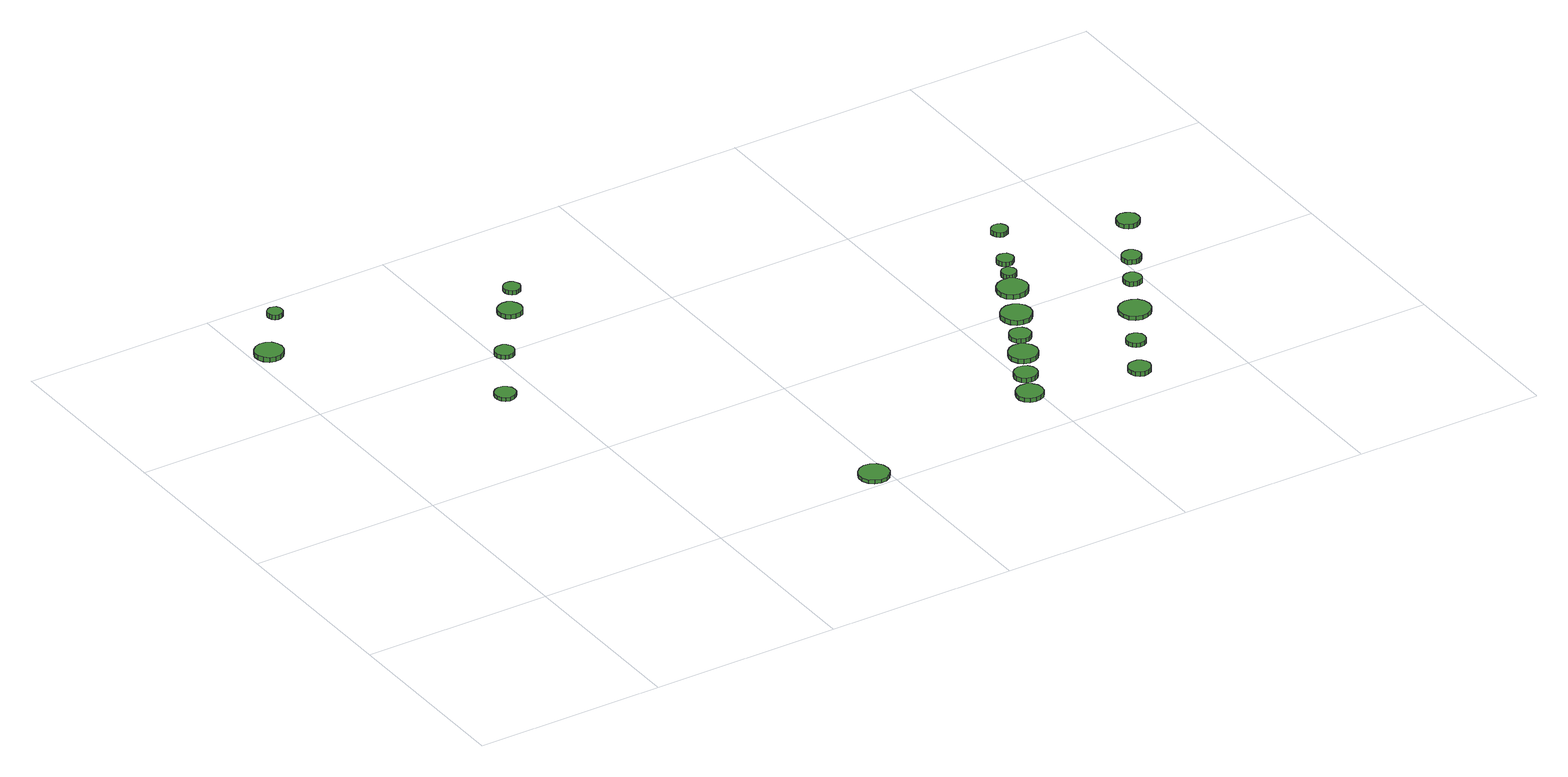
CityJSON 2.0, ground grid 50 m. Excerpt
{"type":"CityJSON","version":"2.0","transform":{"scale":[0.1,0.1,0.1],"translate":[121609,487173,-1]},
"CityObjects":{
"tree1":{"type":"SolitaryVegetationObject","attributes":{"function":"something"},"geometry":[{"type":"MultiSurface","lod":"1","boundaries":[[[0,1,2,3,4,5,6,7,8,9,10,11,12,13,14]],[[15,16,17,18,19,20,21,22,23,24,25,26,27,28,29]],[[0,29,28,1]],[[1,28,27,2]],[[2,27,26,3]],[[3,26,25,4]],[[4,25,24,5]],[[5,24,23,6]],[[6,23,22,7]],[[7,22,21,8]],[[8,21,20,9]],[[9,20,19,10]],[[10,19,18,11]],[[11,18,17,12]],[[12,17,16,13]],[[13,16,15,14]],[[14,15,29,0]]]}]},
"tree2":{"type":"SolitaryVegetationObject","attributes":{"function":"something"},"geometry":[{"type":"MultiSurface","lod":"1","boundaries":[[[30,31,32,33,34,35,36,37,38,39,40,41,42,43,44]],[[45,46,47,48,49,50,51,52,53,54,55,56,57,58,59]],[[30,59,58,31]],[[31,58,57,32]],[[32,57,56,33]],[[33,56,55,34]],[[34,55,54,35]],[[35,54,53,36]],[[36,53,52,37]],[[37,52,51,38]],[[38,51,50,39]],[[39,50,49,40]],[[40,49,48,41]],[[41,48,47,42]],[[42,47,46,43]],[[43,46,45,44]],[[44,45,59,30]]]}]},
"tree3":{"type":"SolitaryVegetationObject","attributes":{"function":"something"},"geometry":[{"type":"MultiSurface","lod":"1","boundaries":[[[60,61,62,63,64,65,66,67,68,69,70,71,72,73,74]],[[75,76,77,78,79,80,81,82,83,84,85,86,87,88,89]],[[60,89,88,61]],[[61,88,87,62]],[[62,87,86,63]],[[63,86,85,64]],[[64,85,84,65]],[[65,84,83,66]],[[66,83,82,67]],[[67,82,81,68]],[[68,81,80,69]],[[69,80,79,70]],[[70,79,78,71]],[[71,78,77,72]],[[72,77,76,73]],[[73,76,75,74]],[[74,75,89,60]]]}]},
"tree4":{"type":"SolitaryVegetationObject","attributes":{"function":"something"},"geometry":[{"type":"MultiSurface","lod":"1","boundaries":[[[90,91,92,93,94,95,96,97,98,99,100,101,102,103,104]],[[105,106,107,108,109,110,111,112,113,114,115,116,117,118,119]],[[90,119,118,91]],[[91,118,117,92]],[[92,117,116,93]],[[93,116,115,94]],[[94,115,114,95]],[[95,114,113,96]],[[96,113,112,97]],[[97,112,111,98]],[[98,111,110,99]],[[99,110,109,100]],[[100,109,108,101]],[[101,108,107,102]],[[102,107,106,103]],[[103,106,105,104]],[[104,105,119,90]]]}]},
"tree5":{"type":"SolitaryVegetationObject","attributes":{"function":"something"},"geometry":[{"type":"MultiSurface","lod":"1","boundaries":[[[120,121,122,123,124,125,126,127,128,129,130,131,132,133,134]],[[135,136,137,138,139,140,141,142,143,144,145,146,147,148,149]],[[120,149,148,121]],[[121,148,147,122]],[[122,147,146,123]],[[123,146,145,124]],[[124,145,144,125]],[[125,144,143,126]],[[126,143,142,127]],[[127,142,141,128]],[[128,141,140,129]],[[129,140,139,130]],[[130,139,138,131]],[[131,138,137,132]],[[132,137,136,133]],[[133,136,135,134]],[[134,135,149,120]]]}]},
"tree6":{"type":"SolitaryVegetationObject","attributes":{"function":"something"},"geometry":[{"type":"MultiSurface","lod":"1","boundaries":[[[150,151,152,153,154,155,156,157,158,159,160,161,162,163,164]],[[165,166,167,168,169,170,171,172,173,174,175,176,177,178,179]],[[150,179,178,151]],[[151,178,177,152]],[[152,177,176,153]],[[153,176,175,154]],[[154,175,174,155]],[[155,174,173,156]],[[156,173,172,157]],[[157,172,171,158]],[[158,171,170,159]],[[159,170,169,160]],[[160,169,168,161]],[[161,168,167,162]],[[162,167,166,163]],[[163,166,165,164]],[[164,165,179,150]]]}]},
"tree7":{"type":"SolitaryVegetationObject","attributes":{"function":"something"},"geometry":[{"type":"MultiSurface","lod":"1","boundaries":[[[180,181,182,183,184,185,186,187,188,189,190,191,192,193,194]],[[195,196,197,198,199,200,201,202,203,204,205,206,207,208,209]],[[180,209,208,181]],[[181,208,207,182]],[[182,207,206,183]],[[183,206,205,184]],[[184,205,204,185]],[[185,204,203,186]],[[186,203,202,187]],[[187,202,201,188]],[[188,201,200,189]],[[189,200,199,190]],[[190,199,198,191]],[[191,198,197,192]],[[192,197,196,193]],[[193,196,195,194]],[[194,195,209,180]]]}]},
"tree8":{"type":"SolitaryVegetationObject","attributes":{"function":"something"},"geometry":[{"type":"MultiSurface","lod":"1","boundaries":[[[210,211,212,213,214,215,216,217,218,219,220,221,222,223,224]],[[225,226,227,228,229,230,231,232,233,234,235,236,237,238,239]],[[210,239,238,211]],[[211,238,237,212]],[[212,237,236,213]],[[213,236,235,214]],[[214,235,234,215]],[[215,234,233,216]],[[216,233,232,217]],[[217,232,231,218]],[[218,231,230,219]],[[219,230,229,220]],[[220,229,228,221]],[[221,228,227,222]],[[222,227,226,223]],[[223,226,225,224]],[[224,225,239,210]]]}]},
"tree9":{"type":"SolitaryVegetationObject","attributes":{"function":"something"},"geometry":[{"type":"MultiSurface","lod":"1","boundaries":[[[240,241,242,243,244,245,246,247,248,249,250,251,252,253,254]],[[255,256,257,258,259,260,261,262,263,264,265,266,267,268,269]],[[240,269,268,241]],[[241,268,267,242]],[[242,267,266,243]],[[243,266,265,244]],[[244,265,264,245]],[[245,264,263,246]],[[246,263,262,247]],[[247,262,261,248]],[[248,261,260,249]],[[249,260,259,250]],[[250,259,258,251]],[[251,258,257,252]],[[252,257,256,253]],[[253,256,255,254]],[[254,255,269,240]]]}]},
"tree10":{"type":"SolitaryVegetationObject","attributes":{"function":"something"},"geometry":[{"type":"MultiSurface","lod":"1","boundaries":[[[270,271,272,273,274,275,276,277,278,279,280,281,282,283,284]],[[285,286,287,288,289,290,291,292,293,294,295,296,297,298,299]],[[270,299,298,271]],[[271,298,297,272]],[[272,297,296,273]],[[273,296,295,274]],[[274,295,294,275]],[[275,294,293,276]],[[276,293,292,277]],[[277,292,291,278]],[[278,291,290,279]],[[279,290,289,280]],[[280,289,288,281]],[[281,288,287,282]],[[282,287,286,283]],[[283,286,285,284]],[[284,285,299,270]]]}]},
"tree11":{"type":"SolitaryVegetationObject","attributes":{"function":"something"},"geometry":[{"type":"MultiSurface","lod":"1","boundaries":[[[300,301,302,303,304,305,306,307,308,309,310,311,312,313,314]],[[315,316,317,318,319,320,321,322,323,324,325,326,327,328,329]],[[300,329,328,301]],[[301,328,327,302]],[[302,327,326,303]],[[303,326,325,304]],[[304,325,324,305]],[[305,324,323,306]],[[306,323,322,307]],[[307,322,321,308]],[[308,321,320,309]],[[309,320,319,310]],[[310,319,318,311]],[[311,318,317,312]],[[312,317,316,313]],[[313,316,315,314]],[[314,315,329,300]]]}]},
"tree12":{"type":"SolitaryVegetationObject","attributes":{"function":"something"},"geometry":[{"type":"MultiSurface","lod":"1","boundaries":[[[330,331,332,333,334,335,336,337,338,339,340,341,342,343,344]],[[345,346,347,348,349,350,351,352,353,354,355,356,357,358,359]],[[330,359,358,331]],[[331,358,357,332]],[[332,357,356,333]],[[333,356,355,334]],[[334,355,354,335]],[[335,354,353,336]],[[336,353,352,337]],[[337,352,351,338]],[[338,351,350,339]],[[339,350,349,340]],[[340,349,348,341]],[[341,348,347,342]],[[342,347,346,343]],[[343,346,345,344]],[[344,345,359,330]]]}]},
"tree13":{"type":"SolitaryVegetationObject","attributes":{"function":"something"},"geometry":[{"type":"MultiSurface","lod":"1","boundaries":[[[360,361,362,363,364,365,366,367,368,369,370,371,372,373,374]],[[375,376,377,378,379,380,381,382,383,384,385,386,387,388,389]],[[360,389,388,361]],[[361,388,387,362]],[[362,387,386,363]],[[363,386,385,364]],[[364,385,384,365]],[[365,384,383,366]],[[366,383,382,367]],[[367,382,381,368]],[[368,381,380,369]],[[369,380,379,370]],[[370,379,378,371]],[[371,378,377,372]],[[372,377,376,373]],[[373,376,375,374]],[[374,375,389,360]]]}]},
"tree14":{"type":"SolitaryVegetationObject","attributes":{"function":"something"},"geometry":[{"type":"MultiSurface","lod":"1","boundaries":[[[390,391,392,393,394,395,396,397,398,399,400,401,402,403,404]],[[405,406,407,408,409,410,411,412,413,414,415,416,417,418,419]],[[390,419,418,391]],[[391,418,417,392]],[[392,417,416,393]],[[393,416,415,394]],[[394,415,414,395]],[[395,414,413,396]],[[396,413,412,397]],[[397,412,411,398]],[[398,411,410,399]],[[399,410,409,400]],[[400,409,408,401]],[[401,408,407,402]],[[402,407,406,403]],[[403,406,405,404]],[[404,405,419,390]]]}]},
"tree15":{"type":"SolitaryVegetationObject","attributes":{"function":"something"},"geometry":[{"type":"MultiSurface","lod":"1","boundaries":[[[420,421,422,423,424,425,426,427,428,429,430,431,432,433,434]],[[435,436,437,438,439,440,441,442,443,444,445,446,447,448,449]],[[420,449,448,421]],[[421,448,447,422]],[[422,447,446,423]],[[423,446,445,424]],[[424,445,444,425]],[[425,444,443,426]],[[426,443,442,427]],[[427,442,441,428]],[[428,441,440,429]],[[429,440,439,430]],[[430,439,438,431]],[[431,438,437,432]],[[432,437,436,433]],[[433,436,435,434]],[[434,435,449,420]]]}]},
"tree16":{"type":"SolitaryVegetationObject","attributes":{"function":"something"},"geometry":[{"type":"MultiSurface","lod":"1","boundaries":[[[450,451,452,453,454,455,456,457,458,459,460,461,462,463,464]],[[465,466,467,468,469,470,471,472,473,474,475,476,477,478,479]],[[450,479,478,451]],[[451,478,477,452]],[[452,477,476,453]],[[453,476,475,454]],[[454,475,474,455]],[[455,474,473,456]],[[456,473,472,457]],[[457,472,471,458]],[[458,471,470,459]],[[459,470,469,460]],[[460,469,468,461]],[[461,468,467,462]],[[462,467,466,463]],[[463,466,465,464]],[[464,465,479,450]]]}]},
"tree17":{"type":"SolitaryVegetationObject","attributes":{"function":"something"},"geometry":[{"type":"MultiSurface","lod":"1","boundaries":[[[480,481,482,483,484,485,486,487,488,489,490,491,492,493,494]],[[495,496,497,498,499,500,501,502,503,504,505,506,507,508,509]],[[480,509,508,481]],[[481,508,507,482]],[[482,507,506,483]],[[483,506,505,484]],[[484,505,504,485]],[[485,504,503,486]],[[486,503,502,487]],[[487,502,501,488]],[[488,501,500,489]],[[489,500,499,490]],[[490,499,498,491]],[[491,498,497,492]],[[492,497,496,493]],[[493,496,495,494]],[[494,495,509,480]]]}]},
"tree18":{"type":"SolitaryVegetationObject","attributes":{"function":"something"},"geometry":[{"type":"MultiSurface","lod":"1","boundaries":[[[510,511,512,513,514,515,516,517,518,519,520,521,522,523,524]],[[525,526,527,528,529,530,531,532,533,534,535,536,537,538,539]],[[510,539,538,511]],[[511,538,537,512]],[[512,537,536,513]],[[513,536,535,514]],[[514,535,534,515]],[[515,534,533,516]],[[516,533,532,517]],[[517,532,531,518]],[[518,531,530,519]],[[519,530,529,520]],[[520,529,528,521]],[[521,528,527,522]],[[522,527,526,523]],[[523,526,525,524]],[[524,525,539,510]]]}]},
"tree19":{"type":"SolitaryVegetationObject","attributes":{"function":"something"},"geometry":[{"type":"MultiSurface","lod":"1","boundaries":[[[540,541,542,543,544,545,546,547,548,549,550,551,552,553,554]],[[555,556,557,558,559,560,561,562,563,564,565,566,567,568,569]],[[540,569,568,541]],[[541,568,567,542]],[[542,567,566,543]],[[543,566,565,544]],[[544,565,564,545]],[[545,564,563,546]],[[546,563,562,547]],[[547,562,561,548]],[[548,561,560,549]],[[549,560,559,550]],[[550,559,558,551]],[[551,558,557,552]],[[552,557,556,553]],[[553,556,555,554]],[[554,555,569,540]]]}]},
"tree20":{"type":"SolitaryVegetationObject","attributes":{"function":"something"},"geometry":[{"type":"MultiSurface","lod":"1","boundaries":[[[570,571,572,573,574,575,576,577,578,579,580,581,582,583,584]],[[585,586,587,588,589,590,591,592,593,594,595,596,597,598,599]],[[570,599,598,571]],[[571,598,597,572]],[[572,597,596,573]],[[573,596,595,574]],[[574,595,594,575]],[[575,594,593,576]],[[576,593,592,577]],[[577,592,591,578]],[[578,591,590,579]],[[579,590,589,580]],[[580,589,588,581]],[[581,588,587,582]],[[582,587,586,583]],[[583,586,585,584]],[[584,585,599,570]]]}]},
"tree21":{"type":"SolitaryVegetationObject","attributes":{"function":"something"},"geometry":[{"type":"MultiSurface","lod":"1","boundaries":[[[600,601,602,603,604,605,606,607,608,609,610,611,612,613,614]],[[615,616,617,618,619,620,621,622,623,624,625,626,627,628,629]],[[600,629,628,601]],[[601,628,627,602]],[[602,627,626,603]],[[603,626,625,604]],[[604,625,624,605]],[[605,624,623,606]],[[606,623,622,607]],[[607,622,621,608]],[[608,621,620,609]],[[609,620,619,610]],[[610,619,618,611]],[[611,618,617,612]],[[612,617,616,613]],[[613,616,615,614]],[[614,615,629,600]]]}]},
"tree22":{"type":"SolitaryVegetationObject","attributes":{"function":"something"},"geometry":[{"type":"MultiSurface","lod":"1","boundaries":[[[630,631,632,633,634,635,636,637,638,639,640,641,642,643,644]],[[645,646,647,648,649,650,651,652,653,654,655,656,657,658,659]],[[630,659,658,631]],[[631,658,657,632]],[[632,657,656,633]],[[633,656,655,634]],[[634,655,654,635]],[[635,654,653,636]],[[636,653,652,637]],[[637,652,651,638]],[[638,651,650,639]],[[639,650,649,640]],[[640,649,648,641]],[[641,648,647,642]],[[642,647,646,643]],[[643,646,645,644]],[[644,645,659,630]]]}]}
},
"vertices":[
[78,1290,24],[75,1305,24],[66,1317,24],[53,1324,24],[38,1326,24],[23,1321,24],[12,1311,24],[6,1297,24],[6,1282,24],[12,1269,24],[23,1258,24],[38,1254,24],[53,1255,24],[66,1263,24],[75,1275,24],[75,1275,11],[66,1263,11],[53,1255,11],[38,1254,11],[23,1258,11],[12,1269,11],[6,1282,11],[6,1297,11],[12,1311,11],[23,1321,11],[38,1326,11],[53,1324,11],[66,1317,11],[75,1305,11],[78,1290,11],
[171,1435,23],[170,1443,23],[165,1450,23],[158,1454,23],[149,1455,23],[141,1452,23],[135,1447,23],[132,1439,23],[132,1431,23],[135,1423,23],[141,1417,23],[149,1415,23],[158,1416,23],[165,1420,23],[170,1427,23],[170,1427,11],[165,1420,11],[158,1416,11],[149,1415,11],[141,1417,11],[135,1423,11],[132,1431,11],[132,1439,11],[135,1447,11],[141,1452,11],[149,1455,11],[158,1454,11],[165,1450,11],[170,1443,11],[171,1435,11],
[447,832,16],[445,843,16],[438,852,16],[429,858,16],[417,859,16],[407,856,16],[398,848,16],[394,838,16],[394,827,16],[398,816,16],[407,809,16],[417,805,16],[429,807,16],[438,812,16],[445,821,16],[445,821,6],[438,812,6],[429,807,6],[417,805,6],[407,809,6],[398,816,6],[394,827,6],[394,838,6],[398,848,6],[407,856,6],[417,859,6],[429,858,6],[438,852,6],[445,843,6],[447,832,6],
[543,988,22],[541,999,22],[535,1007,22],[526,1012,22],[515,1013,22],[506,1010,22],[498,1003,22],[494,994,22],[494,983,22],[498,974,22],[506,967,22],[515,964,22],[526,965,22],[535,970,22],[541,978,22],[541,978,10],[535,970,10],[526,965,10],[515,964,10],[506,967,10],[498,974,10],[494,983,10],[494,994,10],[498,1003,10],[506,1010,10],[515,1013,10],[526,1012,10],[535,1007,10],[541,999,10],[543,988,10],
[663,1142,23],[660,1155,23],[653,1165,23],[642,1172,23],[629,1173,23],[617,1169,23],[607,1161,23],[602,1149,23],[602,1136,23],[607,1124,23],[617,1116,23],[629,1112,23],[642,1113,23],[653,1119,23],[660,1130,23],[660,1130,11],[653,1119,11],[642,1113,11],[629,1112,11],[617,1116,11],[607,1124,11],[602,1136,11],[602,1149,11],[607,1161,11],[617,1169,11],[629,1173,11],[642,1172,11],[653,1165,11],[660,1155,11],[663,1142,11],
[1004,46,15],[1001,62,15],[991,75,15],[977,83,15],[961,85,15],[946,80,15],[934,69,15],[927,54,15],[927,38,15],[934,23,15],[946,13,15],[961,8,15],[977,9,15],[991,17,15],[1001,31,15],[1001,31,5],[991,17,5],[977,9,5],[961,8,5],[946,13,5],[934,23,5],[927,38,5],[927,54,5],[934,69,5],[946,80,5],[961,85,5],[977,83,5],[991,75,5],[1001,62,5],[1004,46,5],
[718,1234,17],[716,1243,17],[711,1251,17],[703,1255,17],[694,1256,17],[685,1253,17],[678,1247,17],[675,1239,17],[675,1230,17],[678,1221,17],[685,1215,17],[694,1212,17],[703,1213,17],[711,1218,17],[716,1225,17],[716,1225,6],[711,1218,6],[703,1213,6],[694,1212,6],[685,1215,6],[678,1221,6],[675,1230,6],[675,1239,6],[678,1247,6],[685,1253,6],[694,1256,6],[703,1255,6],[711,1251,6],[716,1243,6],[718,1234,6],
[1515,159,16],[1512,173,16],[1503,184,16],[1491,192,16],[1477,193,16],[1463,189,16],[1452,179,16],[1446,166,16],[1446,151,16],[1452,138,16],[1463,129,16],[1477,124,16],[1491,126,16],[1503,133,16],[1512,144,16],[1512,144,5],[1503,133,5],[1491,126,5],[1477,124,5],[1463,129,5],[1452,138,5],[1446,151,5],[1446,166,5],[1452,179,5],[1463,189,5],[1477,193,5],[1491,192,5],[1503,184,5],[1512,173,5],[1515,159,5],
[1548,235,18],[1545,247,18],[1538,257,18],[1527,263,18],[1515,265,18],[1503,261,18],[1494,253,18],[1489,241,18],[1489,229,18],[1494,218,18],[1503,209,18],[1515,206,18],[1527,207,18],[1538,213,18],[1545,223,18],[1545,223,5],[1538,213,5],[1527,207,5],[1515,206,5],[1503,209,5],[1494,218,5],[1489,229,5],[1489,241,5],[1494,253,5],[1503,261,5],[1515,265,5],[1527,263,5],[1538,257,5],[1545,247,5],[1548,235,5],
[1603,319,17],[1599,335,17],[1590,347,17],[1577,355,17],[1561,357,17],[1546,352,17],[1535,341,17],[1528,327,17],[1528,312,17],[1535,297,17],[1546,287,17],[1561,282,17],[1577,284,17],[1590,292,17],[1599,304,17],[1599,304,5],[1590,292,5],[1577,284,5],[1561,282,5],[1546,287,5],[1535,297,5],[1528,312,5],[1528,327,5],[1535,341,5],[1546,352,5],[1561,357,5],[1577,355,5],[1590,347,5],[1599,335,5],[1603,319,5],
[1632,395,17],[1630,406,17],[1623,415,17],[1613,421,17],[1602,422,17],[1591,419,17],[1582,411,17],[1577,401,17],[1577,389,17],[1582,378,17],[1591,371,17],[1602,367,17],[1613,368,17],[1623,374,17],[1630,384,17],[1630,384,5],[1623,374,5],[1613,368,5],[1602,367,5],[1591,371,5],[1582,378,5],[1577,389,5],[1577,401,5],[1582,411,5],[1591,419,5],[1602,422,5],[1613,421,5],[1623,415,5],[1630,406,5],[1632,395,5],
[1686,478,19],[1683,494,19],[1673,507,19],[1659,515,19],[1642,517,19],[1627,512,19],[1615,501,19],[1608,486,19],[1608,470,19],[1615,455,19],[1627,444,19],[1642,439,19],[1659,440,19],[1673,449,19],[1683,462,19],[1683,462,6],[1673,449,6],[1659,440,6],[1642,439,6],[1627,444,6],[1615,455,6],[1608,470,6],[1608,486,6],[1615,501,6],[1627,512,6],[1642,517,6],[1659,515,6],[1673,507,6],[1683,494,6],[1686,478,6],
[1792,112,17],[1789,124,17],[1782,133,17],[1772,139,17],[1760,140,17],[1749,137,17],[1740,129,17],[1735,118,17],[1735,106,17],[1740,95,17],[1749,88,17],[1760,84,17],[1772,85,17],[1782,91,17],[1789,101,17],[1789,101,5],[1782,91,5],[1772,85,5],[1760,84,5],[1749,88,5],[1740,95,5],[1735,106,5],[1735,118,5],[1740,129,5],[1749,137,5],[1760,140,5],[1772,139,5],[1782,133,5],[1789,124,5],[1792,112,5],
[1742,582,20],[1738,598,20],[1729,612,20],[1715,620,20],[1698,621,20],[1683,616,20],[1670,605,20],[1664,590,20],[1664,574,20],[1670,559,20],[1683,548,20],[1698,543,20],[1715,545,20],[1729,553,20],[1738,566,20],[1738,566,7],[1729,553,7],[1715,545,7],[1698,543,7],[1683,548,7],[1670,559,7],[1664,574,7],[1664,590,7],[1670,605,7],[1683,616,7],[1698,621,7],[1715,620,7],[1729,612,7],[1738,598,7],[1742,582,7],
[1851,226,16],[1849,237,16],[1843,245,16],[1834,250,16],[1823,251,16],[1813,248,16],[1806,241,16],[1802,232,16],[1802,221,16],[1806,212,16],[1813,205,16],[1823,202,16],[1834,203,16],[1843,208,16],[1849,216,16],[1849,216,5],[1843,208,5],[1834,203,5],[1823,202,5],[1813,205,5],[1806,212,5],[1802,221,5],[1802,232,5],[1806,241,5],[1813,248,5],[1823,251,5],[1834,250,5],[1843,245,5],[1849,237,5],[1851,226,5],
[1753,646,20],[1751,654,20],[1747,661,20],[1740,665,20],[1731,666,20],[1724,664,20],[1718,658,20],[1714,651,20],[1714,642,20],[1718,635,20],[1724,629,20],[1731,627,20],[1740,628,20],[1747,632,20],[1751,638,20],[1751,638,8],[1747,632,8],[1740,628,8],[1731,627,8],[1724,629,8],[1718,635,8],[1714,642,8],[1714,651,8],[1718,658,8],[1724,664,8],[1731,666,8],[1740,665,8],[1747,661,8],[1751,654,8],[1753,646,8],
[1780,702,21],[1778,711,21],[1773,718,21],[1765,722,21],[1756,723,21],[1748,721,21],[1741,715,21],[1737,706,21],[1737,697,21],[1741,689,21],[1748,683,21],[1756,681,21],[1765,681,21],[1773,686,21],[1778,693,21],[1778,693,9],[1773,686,9],[1765,681,9],[1756,681,9],[1748,683,9],[1741,689,9],[1737,697,9],[1737,706,9],[1741,715,9],[1748,721,9],[1756,723,9],[1765,722,9],[1773,718,9],[1778,711,9],[1780,702,9],
[1939,345,17],[1936,361,17],[1926,375,17],[1911,383,17],[1895,385,17],[1879,380,17],[1866,369,17],[1860,353,17],[1860,337,17],[1866,321,17],[1879,310,17],[1895,305,17],[1911,307,17],[1926,315,17],[1936,329,17],[1936,329,6],[1926,315,6],[1911,307,6],[1895,305,6],[1879,310,6],[1866,321,6],[1860,337,6],[1860,353,6],[1866,369,6],[1879,380,6],[1895,385,6],[1911,383,6],[1926,375,6],[1936,361,6],[1939,345,6],
[1840,821,23],[1838,829,23],[1833,837,23],[1825,841,23],[1816,842,23],[1808,839,23],[1801,833,23],[1797,825,23],[1797,816,23],[1801,808,23],[1808,802,23],[1816,799,23],[1825,800,23],[1833,805,23],[1838,812,23],[1838,812,11],[1833,805,11],[1825,800,11],[1816,799,11],[1808,802,11],[1801,808,11],[1797,816,11],[1797,825,11],[1801,833,11],[1808,839,11],[1816,842,11],[1825,841,11],[1833,837,11],[1838,829,11],[1840,821,11],
[1992,465,19],[1990,474,19],[1985,482,19],[1976,487,19],[1967,488,19],[1958,485,19],[1950,478,19],[1947,469,19],[1947,460,19],[1950,451,19],[1958,445,19],[1967,442,19],[1976,443,19],[1985,447,19],[1990,455,19],[1990,455,6],[1985,447,6],[1976,443,6],[1967,442,6],[1958,445,6],[1950,451,6],[1947,460,6],[1947,469,6],[1950,478,6],[1958,485,6],[1967,488,6],[1976,487,6],[1985,482,6],[1990,474,6],[1992,465,6],
[2045,550,21],[2043,560,21],[2037,568,21],[2028,573,21],[2018,574,21],[2008,571,21],[2000,564,21],[1996,555,21],[1996,545,21],[2000,536,21],[2008,529,21],[2018,526,21],[2028,527,21],[2037,532,21],[2043,540,21],[2043,540,8],[2037,532,8],[2028,527,8],[2018,526,8],[2008,529,8],[2000,536,8],[1996,545,8],[1996,555,8],[2000,564,8],[2008,571,8],[2018,574,8],[2028,573,8],[2037,568,8],[2043,560,8],[2045,550,8],
[2130,692,24],[2128,704,24],[2121,713,24],[2110,719,24],[2098,721,24],[2087,717,24],[2078,709,24],[2073,698,24],[2073,686,24],[2078,675,24],[2087,667,24],[2098,663,24],[2110,664,24],[2121,670,24],[2128,680,24],[2128,680,12],[2121,670,12],[2110,664,12],[2098,663,12],[2087,667,12],[2078,675,12],[2073,686,12],[2073,698,12],[2078,709,12],[2087,717,12],[2098,721,12],[2110,719,12],[2121,713,12],[2128,704,12],[2130,692,12]
]}
